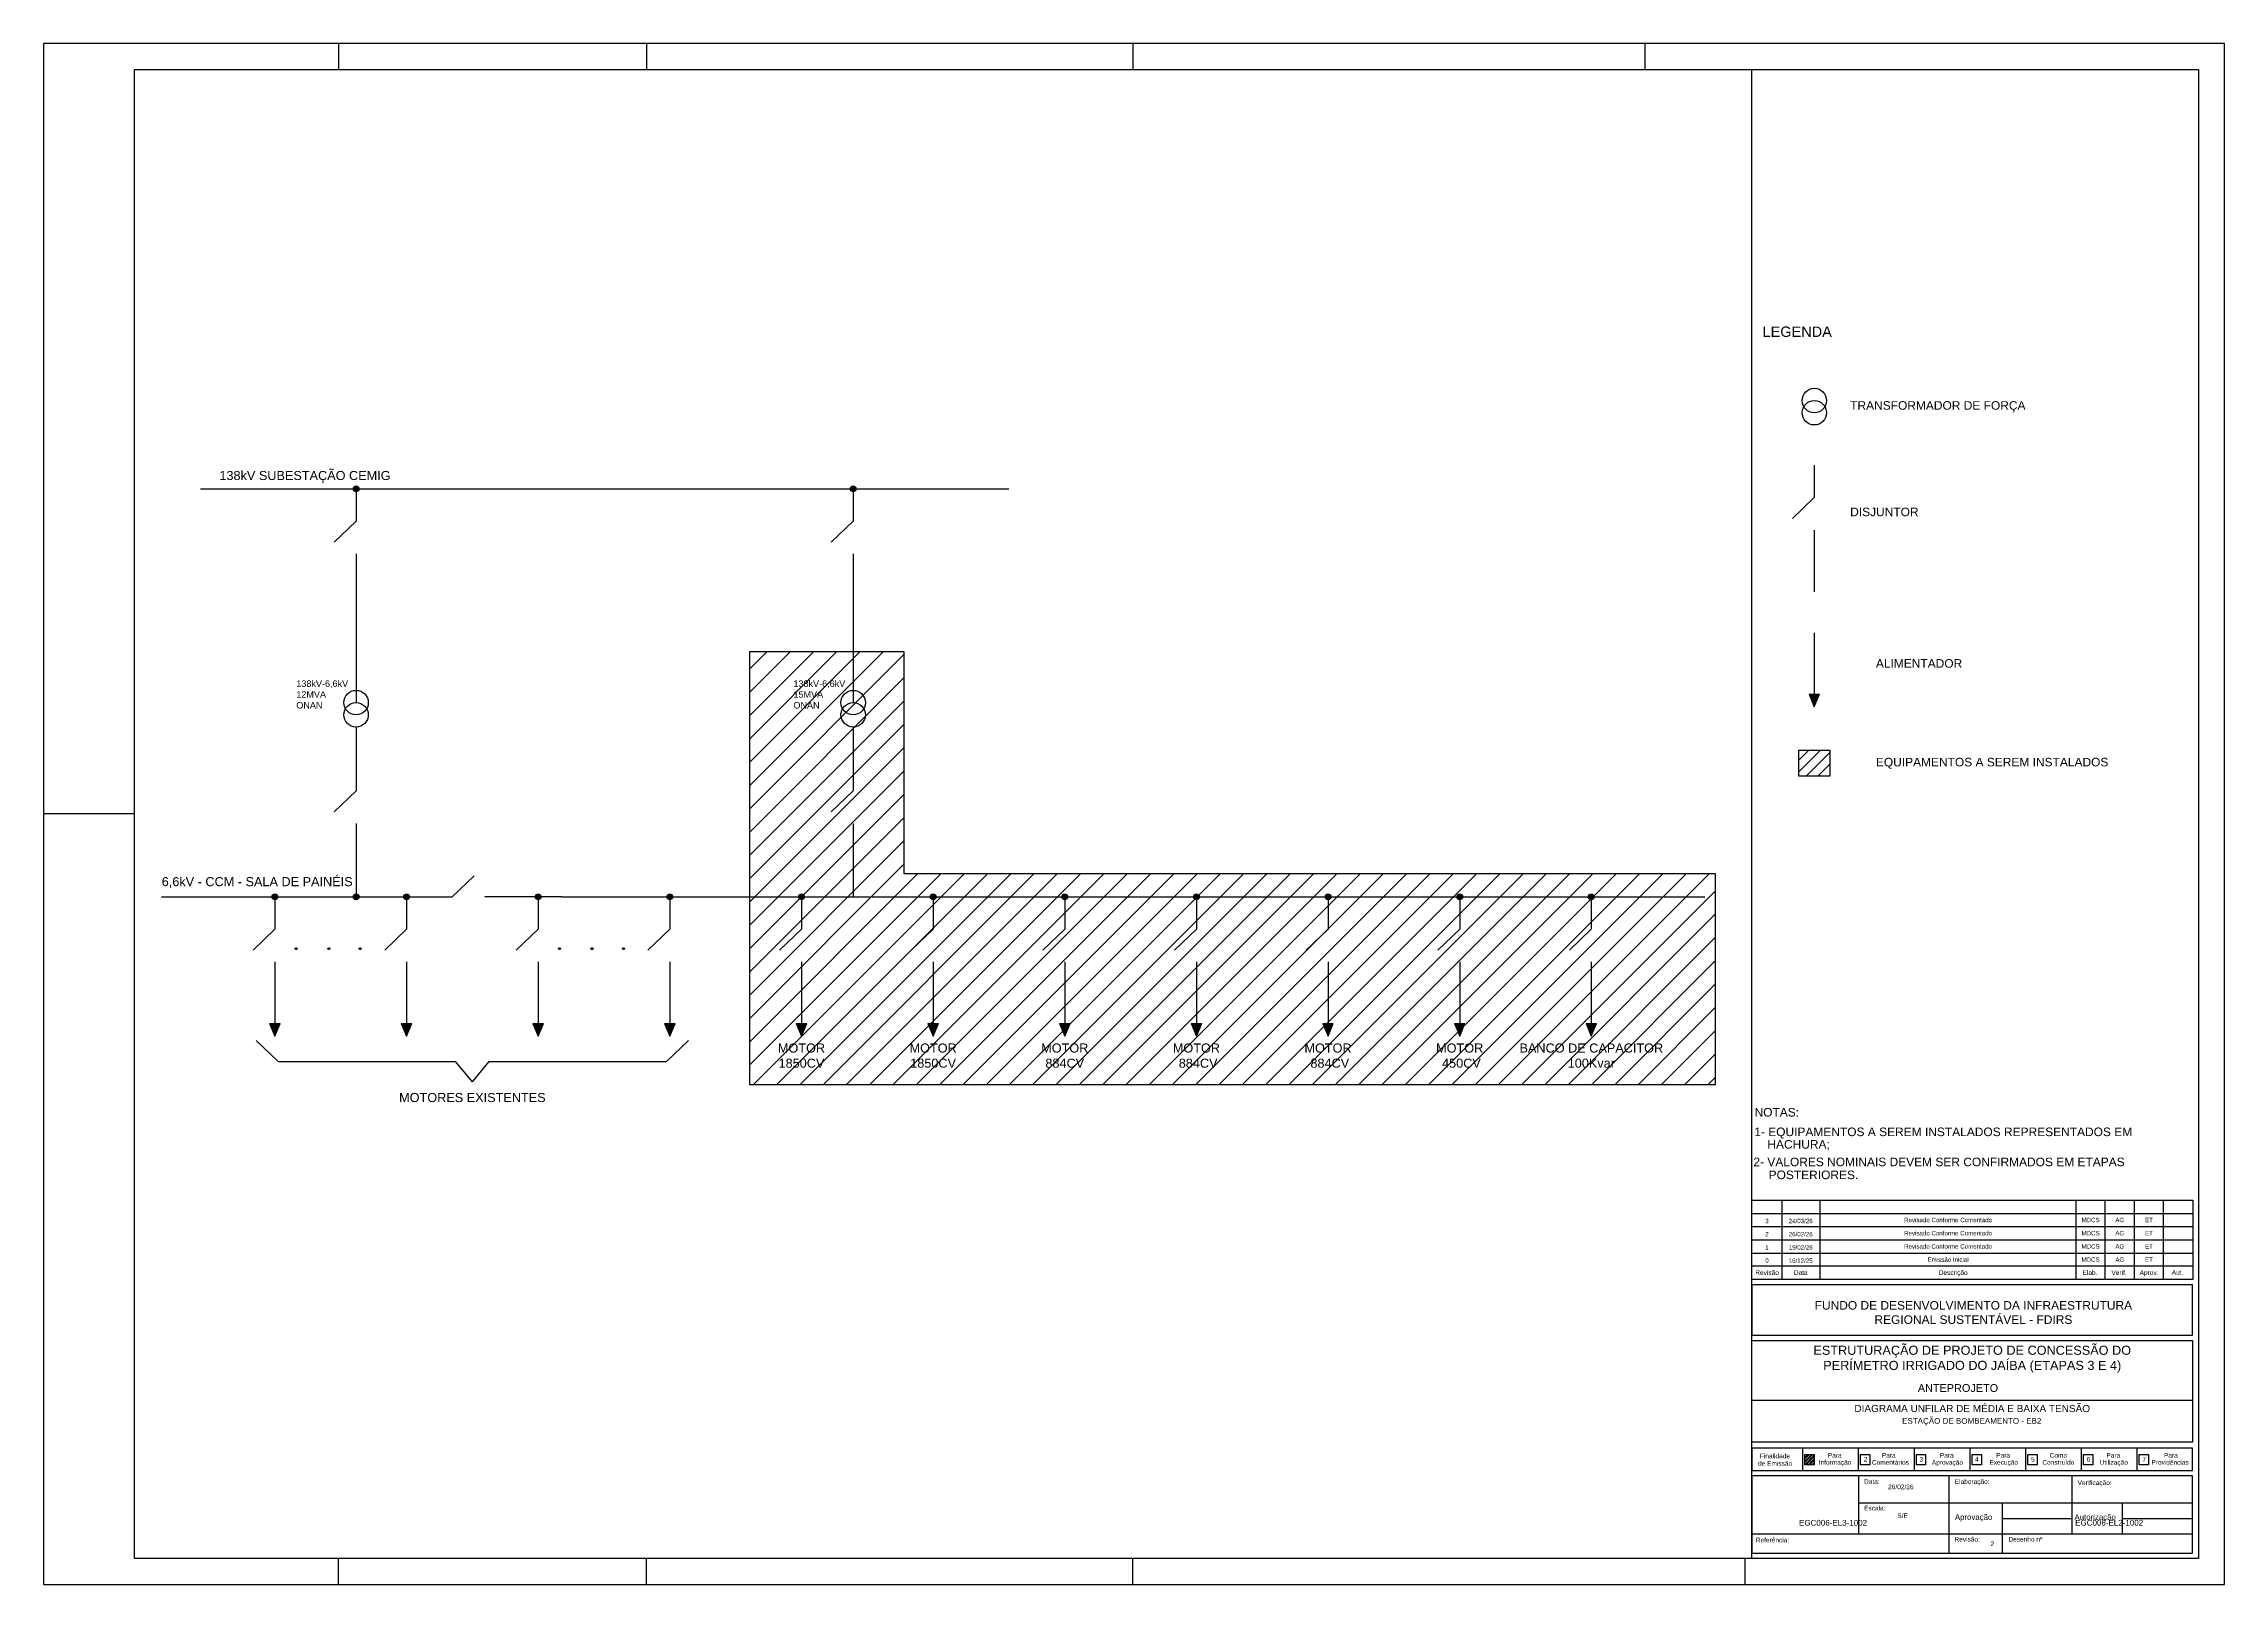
# Paper-space layout 'FL.1' of a CAD drawing. Header units: millimetres. Extents: x 0 to 841, y 0 to 594.
# The model-space entities are those that its viewports show. They can reach past a viewport. Long polylines and large blocks are cut down to what shows.
import ezdxf
from ezdxf.enums import TextEntityAlignment as Align

# ---------------------------------------------------------------- set-up
doc = ezdxf.new("R2010")
doc.units = ezdxf.units.MM
doc.layers.add('A-FORMATO', color=7, linetype='Continuous')
doc.styles.add('ARIAL', font='arial.ttf', dxfattribs={"height": 50})
doc.styles.get("Standard").update_dxf_attribs({"font": 'arial.ttf'})

# ---------------------------------------------------------------- blocks, each defined once
blk = doc.blocks.new('A$Cb07f540b')
h = blk.add_hatch(color=2)
h.dxf.hatch_style = 1
h.paths.add_polyline_path([(-160.18, -274.39), (-158.14, -279.27), (-156.11, -274.39)])
h = blk.add_hatch()
h.set_pattern_fill('ANSI31', color=252)
h.set_pattern_definition([(45, (-841, -594), (-2.245064, 2.245064), [])])
h.paths.add_polyline_path([(-164.14, -295.98), (-164.14, -305.98), (-152.14, -305.98), (-152.14, -295.98)])
for points in [[(-158.14, -250.7), (-158.14, -274.39)], [(-160.18, -274.39), (-156.11, -274.39)], [(-160.18, -274.39), (-158.14, -279.27), (-156.11, -274.39)]]:
    blk.add_lwpolyline(points)
at = {"color": 0}
blk.add_lwpolyline([(-164.14, -295.98), (-152.14, -295.98), (-152.14, -305.98), (-164.14, -305.98)], close=True, dxfattribs=at)
at = {"layer": 'A-FORMATO', "char_height": 3.3, "width": 135.9324, "attachment_point": 4, "style": 'ARIAL'}
for s, insert in [('ALIMENTADOR', (-134.39, -262.55)), ('EQUIPAMENTOS A SEREM INSTALADOS', (-134.39, -301.03))]:
    blk.add_mtext(s, dxfattribs=dict(at, insert=insert))

msp = doc.modelspace()

# ---------------------------------------------------------------- hatches: boundary and pattern name
h = msp.add_hatch(color=2)
h.dxf.hatch_style = 1
edge = h.paths.add_edge_path()
edge.add_arc((-6498.94, 9954.215), 55.631, 0, 360)
h = msp.add_hatch(color=2)
h.dxf.hatch_style = 1
edge = h.paths.add_edge_path()
edge.add_arc((3086.389, 9954.215), 55.631, 0, 360)
h = msp.add_hatch()
h.set_pattern_fill('ANSI31', color=252, scale=100)
h.paths.add_polyline_path([(19710.471, 2538.189), (19710.471, -1536.376), (1091.155, -1536.376), (1091.155, 6814.812), (4061.992, 6814.812), (4061.992, 2538.189)])
h = msp.add_hatch(color=2)
h.dxf.hatch_style = 1
edge = h.paths.add_edge_path()
edge.add_arc((-8063.878, 2085.923), 55.631, 0, 360)
h = msp.add_hatch(color=2)
h.dxf.hatch_style = 1
edge = h.paths.add_edge_path()
edge.add_arc((-6498.94, 2085.923), 55.631, 0, 360)
h = msp.add_hatch(color=2)
h.dxf.hatch_style = 1
edge = h.paths.add_edge_path()
edge.add_arc((-5525.555, 2085.923), 55.631, 0, 360)
h = msp.add_hatch(color=2)
h.dxf.hatch_style = 1
edge = h.paths.add_edge_path()
edge.add_arc((-2987.233, 2085.923), 55.631, 0, 360)
h = msp.add_hatch(color=2)
h.dxf.hatch_style = 1
edge = h.paths.add_edge_path()
edge.add_arc((-448.91, 2085.923), 55.631, 0, 360)
h = msp.add_hatch(color=2)
h.dxf.hatch_style = 1
edge = h.paths.add_edge_path()
edge.add_arc((2089.413, 2085.923), 55.631, 0, 360)
h = msp.add_hatch(color=2)
h.dxf.hatch_style = 1
edge = h.paths.add_edge_path()
edge.add_arc((4627.736, 2085.923), 55.631, 0, 360)
h = msp.add_hatch(color=2)
h.dxf.hatch_style = 1
edge = h.paths.add_edge_path()
edge.add_arc((7166.059, 2085.923), 55.631, 0, 360)
h = msp.add_hatch(color=2)
h.dxf.hatch_style = 1
edge = h.paths.add_edge_path()
edge.add_arc((9704.382, 2085.923), 55.631, 0, 360)
h = msp.add_hatch(color=2)
h.dxf.hatch_style = 1
edge = h.paths.add_edge_path()
edge.add_arc((12242.705, 2085.923), 55.631, 0, 360)
h = msp.add_hatch(color=2)
h.dxf.hatch_style = 1
edge = h.paths.add_edge_path()
edge.add_arc((14781.027, 2085.923), 55.631, 0, 360)
h = msp.add_hatch(color=2)
h.dxf.hatch_style = 1
edge = h.paths.add_edge_path()
edge.add_arc((17319.35, 2085.923), 55.631, 0, 360)
h = msp.add_hatch(color=2)
h.dxf.hatch_style = 1
edge = h.paths.add_edge_path()
edge.add_arc((-7651.471, 1087.754), 18.888, 0, 360)
h = msp.add_hatch(color=2)
h.dxf.hatch_style = 1
edge = h.paths.add_edge_path()
edge.add_arc((-7026.186, 1087.754), 18.888, 0, 360)
h = msp.add_hatch(color=2)
h.dxf.hatch_style = 1
edge = h.paths.add_edge_path()
edge.add_arc((-6420.097, 1087.754), 18.888, 0, 360)
h = msp.add_hatch(color=2)
h.dxf.hatch_style = 1
edge = h.paths.add_edge_path()
edge.add_arc((-2574.826, 1087.754), 18.888, 0, 360)
h = msp.add_hatch(color=2)
h.dxf.hatch_style = 1
edge = h.paths.add_edge_path()
edge.add_arc((-1949.54, 1087.754), 18.888, 0, 360)
h = msp.add_hatch(color=2)
h.dxf.hatch_style = 1
edge = h.paths.add_edge_path()
edge.add_arc((-1343.451, 1087.754), 18.888, 0, 360)
h = msp.add_hatch(color=2)
h.dxf.hatch_style = 1
h.paths.add_polyline_path([(-8165.744, -352.018), (-8063.878, -596.056), (-7962.013, -352.018)])
h = msp.add_hatch(color=2)
h.dxf.hatch_style = 1
h.paths.add_polyline_path([(-5627.421, -352.018), (-5525.555, -596.056), (-5423.69, -352.018)])
h = msp.add_hatch(color=2)
h.dxf.hatch_style = 1
h.paths.add_polyline_path([(-3089.098, -352.018), (-2987.233, -596.056), (-2885.367, -352.018)])
h = msp.add_hatch(color=2)
h.dxf.hatch_style = 1
h.paths.add_polyline_path([(-550.775, -352.018), (-448.91, -596.056), (-347.044, -352.018)])
h = msp.add_hatch(color=2)
h.dxf.hatch_style = 1
h.paths.add_polyline_path([(1987.548, -352.018), (2089.413, -596.056), (2191.279, -352.018)])
h = msp.add_hatch(color=2)
h.dxf.hatch_style = 1
h.paths.add_polyline_path([(4525.871, -352.018), (4627.736, -596.056), (4729.601, -352.018)])
h = msp.add_hatch(color=2)
h.dxf.hatch_style = 1
h.paths.add_polyline_path([(7064.194, -352.018), (7166.059, -596.056), (7267.924, -352.018)])
h = msp.add_hatch(color=2)
h.dxf.hatch_style = 1
h.paths.add_polyline_path([(9602.516, -352.018), (9704.382, -596.056), (9806.247, -352.018)])
h = msp.add_hatch(color=2)
h.dxf.hatch_style = 1
h.paths.add_polyline_path([(12140.839, -352.018), (12242.705, -596.056), (12344.57, -352.018)])
h = msp.add_hatch(color=2)
h.dxf.hatch_style = 1
h.paths.add_polyline_path([(14679.162, -352.018), (14781.027, -596.056), (14882.893, -352.018)])
h = msp.add_hatch(color=2)
h.dxf.hatch_style = 1
h.paths.add_polyline_path([(17217.485, -352.018), (17319.35, -596.056), (17421.216, -352.018)])

# ---------------------------------------------------------------- linework, layer by layer
for points in [[(-9498.437, 9954.215), (6085.886, 9954.215)], [(-6498.94, 9954.215), (-6498.94, 9331.701), (-6920.664, 8926.22)], [(3086.389, 9954.215), (3086.389, 9331.701), (2664.666, 8926.22)], [(-6498.94, 8700.915), (-6498.94, 7516.274)], [(3086.389, 8700.915), (3086.389, 7516.274)], [(-6498.94, 7516.274), (-6498.94, 5831.632)], [(3086.389, 7516.274), (3086.389, 5831.632)], [(-6498.94, 5360.494), (-6498.94, 4132.145)], [(3086.389, 5360.494), (3086.389, 4132.145)], [(-6498.94, 4132.145), (-6498.94, 4132.145), (-6920.664, 3726.663)], [(3086.389, 4132.145), (3086.389, 4132.145), (2664.666, 3726.663)], [(-6498.94, 3501.358), (-6498.94, 2085.923)], [(3086.389, 3501.358), (3086.389, 2085.923)], [(-6498.94, 2141.555), (-6498.94, 2085.923)], [(-4223.922, 2491.405), (-4223.922, 2491.405), (-4645.646, 2085.923)], [(-10249.747, 2085.923), (-4645.646, 2085.923)], [(-8063.878, 2085.923), (-8063.878, 1463.409), (-8485.602, 1057.928)], [(-5525.555, 2085.923), (-5525.555, 1463.409), (-5947.279, 1057.928)], [(-2531.695, 2085.923), (-4014.859, 2085.923)], [(-2987.233, 2085.923), (-2987.233, 1463.409), (-3408.956, 1057.928)], [(-2531.695, 2085.923), (19505.22, 2085.923)], [(-448.91, 2085.923), (-448.91, 1463.409), (-870.633, 1057.928)], [(2089.413, 2085.923), (2089.413, 1463.409), (1667.689, 1057.928)], [(4627.736, 2085.923), (4627.736, 1463.409), (4206.012, 1057.928)], [(7166.059, 2085.923), (7166.059, 1463.409), (6744.335, 1057.928)], [(9704.382, 2085.923), (9704.382, 1463.409), (9282.658, 1057.928)], [(12242.705, 2085.923), (12242.705, 1463.409), (11820.981, 1057.928)], [(14781.027, 2085.923), (14781.027, 1463.409), (14359.304, 1057.928)], [(17319.35, 2085.923), (17319.35, 1463.409), (16897.627, 1057.928)], [(-7651.471, 1106.642), (-7651.471, 1087.754)], [(-7026.186, 1106.642), (-7026.186, 1087.754)], [(-6420.097, 1106.642), (-6420.097, 1087.754)], [(-2574.826, 1106.642), (-2574.826, 1087.754)], [(-1949.54, 1106.642), (-1949.54, 1087.754)], [(-1343.451, 1106.642), (-1343.451, 1087.754)], [(-8063.878, 832.623), (-8063.878, -352.018)], [(-5525.555, 832.623), (-5525.555, -352.018)], [(-2987.233, 832.623), (-2987.233, -352.018)], [(-448.91, 832.623), (-448.91, -352.018)], [(2089.413, 832.623), (2089.413, -352.018)], [(4627.736, 832.623), (4627.736, -352.018)], [(7166.059, 832.623), (7166.059, -352.018)], [(9704.382, 832.623), (9704.382, -352.018)], [(12242.705, 832.623), (12242.705, -352.018)], [(14781.027, 832.623), (14781.027, -352.018)], [(17319.35, 832.623), (17319.35, -352.018)], [(-8165.744, -352.018), (-7962.013, -352.018)], [(-8165.744, -352.018), (-8063.878, -596.056), (-7962.013, -352.018)], [(-5627.421, -352.018), (-5423.69, -352.018)], [(-5627.421, -352.018), (-5525.555, -596.056), (-5423.69, -352.018)], [(-3089.098, -352.018), (-2885.367, -352.018)], [(-3089.098, -352.018), (-2987.233, -596.056), (-2885.367, -352.018)], [(-550.775, -352.018), (-347.044, -352.018)], [(-550.775, -352.018), (-448.91, -596.056), (-347.044, -352.018)], [(1987.548, -352.018), (2191.279, -352.018)], [(1987.548, -352.018), (2089.413, -596.056), (2191.279, -352.018)], [(4525.871, -352.018), (4729.601, -352.018)], [(4525.871, -352.018), (4627.736, -596.056), (4729.601, -352.018)], [(7064.194, -352.018), (7267.924, -352.018)], [(7064.194, -352.018), (7166.059, -596.056), (7267.924, -352.018)], [(9602.516, -352.018), (9806.247, -352.018)], [(9602.516, -352.018), (9704.382, -596.056), (9806.247, -352.018)], [(12140.839, -352.018), (12344.57, -352.018)], [(12140.839, -352.018), (12242.705, -596.056), (12344.57, -352.018)], [(14679.162, -352.018), (14882.893, -352.018)], [(14679.162, -352.018), (14781.027, -596.056), (14882.893, -352.018)], [(17217.485, -352.018), (17421.216, -352.018)], [(17217.485, -352.018), (17319.35, -596.056), (17421.216, -352.018)]]:
    msp.add_lwpolyline(points)
at = {"color": 252}
msp.add_lwpolyline([(19710.471, 2538.189), (19710.471, -1536.376), (1091.155, -1536.376), (1091.155, 6814.812), (4061.992, 6814.812), (4061.992, 2538.189)], close=True, dxfattribs=at)
at = {"color": 1}
for points in [[(-8423.244, -680.84), (-8423.244, -680.84), (-8001.521, -1086.321)], [(-89.544, -680.84), (-89.544, -680.84), (-511.267, -1086.321)], [(-8001.521, -1086.321), (-4582.596, -1086.321)], [(-4256.394, -1479.666), (-4582.596, -1086.321)], [(-4256.394, -1479.666), (-3930.192, -1086.321)], [(-3930.192, -1086.321), (-511.267, -1086.321)]]:
    msp.add_lwpolyline(points, dxfattribs=at)
at = {"color": 2}
for centre, radius in [((-6498.94, 9954.215), 55.631), ((3086.389, 9954.215), 55.631), ((-8063.878, 2085.923), 55.631), ((-6498.94, 2085.923), 55.631), ((-5525.555, 2085.923), 55.631), ((-2987.233, 2085.923), 55.631), ((-448.91, 2085.923), 55.631), ((2089.413, 2085.923), 55.631), ((4627.736, 2085.923), 55.631), ((7166.059, 2085.923), 55.631), ((9704.382, 2085.923), 55.631), ((12242.705, 2085.923), 55.631), ((14781.027, 2085.923), 55.631), ((17319.35, 2085.923), 55.631), ((-7651.471, 1087.754), 18.888), ((-7026.186, 1087.754), 18.888), ((-6420.097, 1087.754), 18.888), ((-2574.826, 1087.754), 18.888), ((-1949.54, 1087.754), 18.888), ((-1343.451, 1087.754), 18.888)]:
    msp.add_circle(centre, radius, dxfattribs=at)
at = {"color": 3}
for centre in [(-6498.94, 5831.632), (3086.389, 5831.632), (-6498.94, 5596.063), (3086.389, 5596.063)]:
    msp.add_circle(centre, 235.569, dxfattribs=at)

# ---------------------------------------------------------------- texts
at = {"color": 2}
for s, insert, char_height, attachment_point in [('138kV SUBESTAÇÃO CEMIG ', (-9134.377, 10296.114), 175, 1), ('138kV-6,6kV\\P12MVA\\PONAN', (-7651.269, 6259.203), 125, 1), ('138kV-6,6kV\\P15MVA\\PONAN', (1934.061, 6259.203), 125, 1), ('6,6kV - CCM - SALA DE PAINÉIS', (-10246.468, 2467.649), 175, 1), ('MOTOR \\P1850CV', (2089.413, -974.6), 175, 5), ('MOTOR \\P1850CV', (4627.736, -974.6), 175, 5), ('MOTOR \\P884CV', (7166.059, -974.6), 175, 5), ('MOTOR \\P 884CV', (9704.382, -974.6), 175, 5), ('MOTOR \\P 884CV', (12242.705, -974.6), 175, 5), ('MOTOR \\P 450CV', (14781.027, -974.6), 175, 5), ('BANCO DE CAPACITOR\\P100Kvar', (17319.35, -974.6), 175, 5), ('MOTORES EXISTENTES', (-4256.394, -1782.713), 175, 5)]:
    msp.add_mtext(s, dxfattribs=dict(at, insert=insert, char_height=char_height, attachment_point=attachment_point))

psp = doc.layouts.new('FL.1')

# ---------------------------------------------------------------- hatches: boundary and pattern name
at = {"layer": 'A-FORMATO'}
h = psp.add_hatch(dxfattribs=at)
h.set_pattern_fill('ANSI32', color=256, scale=0.1)
h.paths.add_polyline_path([(679.24, 50.13), (682.82, 50.13), (682.82, 46.13), (679.24, 46.13)])

# ---------------------------------------------------------------- linework, layer by layer
for points in [[(682.86, 431.47), (682.86, 419.02), (674.42, 410.91)], [(682.86, 406.4), (682.86, 382.71)]]:
    psp.add_lwpolyline(points)
at = {"color": 3}
for centre in [(682.86, 456.4), (682.86, 451.69)]:
    psp.add_circle(centre, 4.71, dxfattribs=at)
at = {"layer": 'A-FORMATO', "color": 1}
for p, q in [((113.75, 594), (113.75, 584)), ((232.5, 594), (232.5, 584)), ((420, 594), (420, 584)), ((617.5, 594), (617.5, 584)), ((658.76, 10), (658.76, 584)), ((35, 297), (0, 297)), ((658.81, 143.03), (828.79, 143.03)), ((670.41, 117.56), (670.41, 148.12)), ((685.1, 117.56), (685.1, 148.12)), ((783.79, 117.56), (783.79, 148.12)), ((795.04, 117.56), (795.04, 148.12)), ((806.29, 117.56), (806.29, 148.12)), ((817.54, 117.56), (817.54, 148.12)), ((658.81, 137.94), (828.79, 137.94)), ((658.81, 132.84), (828.79, 132.84)), ((658.81, 127.75), (828.79, 127.75)), ((828.79, 122.66), (658.81, 122.66)), ((678.34, 52.56), (678.34, 43.93)), ((699.83, 52.56), (699.83, 43.93)), ((721.32, 52.56), (721.32, 43.93)), ((742.8, 52.56), (742.8, 43.93)), ((764.29, 52.56), (764.29, 43.93)), ((785.78, 52.56), (785.78, 43.93)), ((807.27, 52.56), (807.27, 43.93)), ((699.86, 41.87), (699.86, 19.49)), ((734.82, 12.07), (734.82, 41.87)), ((782.15, 41.87), (782.15, 19.49)), ((699.86, 31.4), (828.76, 31.4)), ((755.28, 31.4), (755.28, 12.07)), ((755.28, 25.45), (782.15, 25.45)), ((801.77, 19.49), (801.77, 31.4)), ((801.77, 25.45), (828.76, 25.45)), ((113.75, 0.01), (113.75, 10.01)), ((232.5, 0), (232.5, 10)), ((420, 0), (420, 10)), ((656, 10), (656, 0))]:
    psp.add_line(p, q, dxfattribs=at)
at = {"layer": 'A-FORMATO', "color": 2}
psp.add_line((658.76, 71.04), (828.76, 71.04), dxfattribs=at)
at = {"layer": 'A-FORMATO', "color": 1}
psp.add_lwpolyline([(841, 0), (841, 594), (0, 594), (0, 0)], close=True, dxfattribs=at)
at = {"layer": 'A-FORMATO', "color": 5}
psp.add_lwpolyline([(35, 10), (35, 584), (831, 584), (831, 10), (35, 10)], dxfattribs=at)
at = {"layer": 'A-FORMATO', "color": 4}
for points in [[(828.79, 148.12), (828.79, 117.56), (658.81, 117.56), (658.81, 148.12)], [(658.76, 96.13), (828.76, 96.13), (828.76, 115.48), (658.76, 115.48)], [(658.76, 54.87), (658.76, 94.04), (828.76, 94.04), (828.76, 54.87)], [(658.76, 43.93), (828.76, 43.93), (828.76, 52.56), (658.76, 52.56)], [(658.76, 12.07), (828.76, 12.07), (828.76, 41.87), (658.76, 41.87)]]:
    psp.add_lwpolyline(points, close=True, dxfattribs=at)
at = {"layer": 'A-FORMATO'}
for points in [[(679.24, 50.13), (682.82, 50.13), (682.82, 46.13), (679.24, 46.13)], [(700.72, 50.13), (704.31, 50.13), (704.31, 46.13), (700.72, 46.13)], [(722.21, 50.13), (725.79, 50.13), (725.79, 46.13), (722.21, 46.13)], [(743.7, 50.13), (747.28, 50.13), (747.28, 46.13), (743.7, 46.13)], [(765.19, 50.13), (768.77, 50.13), (768.77, 46.13), (765.19, 46.13)], [(786.68, 50.13), (790.26, 50.13), (790.26, 46.13), (786.68, 46.13)], [(808.16, 50.13), (811.75, 50.13), (811.75, 46.13), (808.16, 46.13)]]:
    psp.add_lwpolyline(points, close=True, dxfattribs=at)
at = {"layer": 'A-FORMATO', "color": 2}
psp.add_lwpolyline([(658.76, 19.49), (828.76, 19.49)], dxfattribs=at)

# ---------------------------------------------------------------- block references
psp.add_blockref('A$Cb07f540b', (841, 617.58))

# ---------------------------------------------------------------- texts
at = {"layer": 'A-FORMATO', "style": 'ARIAL'}
for s, p in [('3', (663.95, 139.25)), ('2', (663.95, 134.16)), ('1', (663.95, 129.06)), ('0', (663.95, 123.97))]:
    psp.add_text(s, height=1.7, dxfattribs=at).set_placement(p)
for s, p in [('24/03/26', (677.61, 140.1)), ('26/02/26', (677.61, 135.01)), ('Revisado Conforme Comentado', (734.44, 140.48)), ('Revisado Conforme Comentado', (734.44, 135.39)), ('MDCS', (789.41, 140.48)), ('MDCS', (789.41, 135.39)), ('AG', (800.66, 140.48)), ('AG', (800.66, 135.39)), ('ET', (811.91, 140.48)), ('ET', (811.91, 135.39)), ('19/02/26', (677.61, 129.91)), ('Revisado Conforme Comentado', (734.44, 130.3)), ('MDCS', (789.41, 130.3)), ('AG', (800.66, 130.3)), ('ET', (811.91, 130.3)), ('16/12/25', (677.61, 124.82)), ('Emissão Inicial', (734.44, 125.2)), ('MDCS', (789.41, 125.2)), ('AG', (800.66, 125.2)), ('ET', (811.91, 125.2))]:
    psp.add_text(s, height=1.7, dxfattribs=at).set_placement(p, align=Align.MIDDLE_CENTER)
at = {"layer": 'A-FORMATO', "color": 7, "style": 'ARIAL'}
for s, height, p in [('Revisão', 1.8, (660.1, 119.31)), ('Data', 1.8, (674.96, 119.31)), ('Descrição', 1.8, (730.84, 119.31)), ('Elab.', 1.8, (786.32, 119.31)), ('Verif.', 1.8, (797.44, 119.31)), ('Aprov.', 1.8, (808.32, 119.31)), ('Aut.', 1.8, (820.7, 119.42)), ('Finalidade ', 1.8, (661.87, 48.61)), ('Para', 1.8, (688.08, 48.83)), ('Para', 1.8, (708.92, 48.83)), ('Para', 1.8, (731.3, 48.83)), ('Para', 1.8, (753.02, 48.83)), ('Como', 1.8, (773.63, 48.83)), ('Para', 1.8, (795.51, 48.83)), ('Para', 1.8, (817.72, 48.83)), ('de Emissão', 1.8, (661.15, 45.73)), ('1', 1.8, (680.53, 47.32)), ('Informação', 1.8, (684.58, 46.13)), ('2', 1.8, (701.94, 47.32)), ('Comentários', 1.8, (705.08, 46.13)), ('3', 1.8, (723.43, 47.32)), ('Aprovação', 1.8, (728.17, 46.13)), ('4', 1.8, (744.85, 47.32)), ('Execução', 1.8, (750.4, 46.13)), ('5', 1.8, (766.44, 47.32)), ('Construído', 1.8, (770.82, 46.13)), ('6', 1.8, (787.9, 47.32)), ('Utilização', 1.8, (792.89, 46.13)), ('7', 1.8, (809.38, 47.32)), ('Providências', 1.8, (812.85, 46.13)), ('Data:', 1.8, (702.05, 38.77)), ('26/02/26', 1.8, (711.33, 36.69)), ('Elaboração:', 1.8, (737.02, 38.75)), ('Verificação:', 1.8, (784.4, 38.28)), ('Escala:', 1.8, (702.05, 28.51)), ('S/E', 1.8, (714.85, 25.57)), ('Aprovação', 2.16, (737.08, 24.88)), ('Autorização', 2.16, (783.19, 24.87)), ('Referência:  ', 1.8, (660.3, 16.19)), ('Revisão:', 1.8, (736.92, 16.5)), ('Desenho nº', 1.8, (757.72, 16.49)), ('2', 1.8, (750.81, 14.74))]:
    psp.add_text(s, height=height, dxfattribs=at).set_placement(p)
at = {"layer": 'A-FORMATO', "color": 2, "insert": (662.91, 484.93), "char_height": 4, "width": 135.9324, "attachment_point": 1, "style": 'ARIAL'}
psp.add_mtext('LEGENDA ', dxfattribs=at)
at = {"layer": 'A-FORMATO', "style": 'ARIAL'}
for s, insert, char_height, width, attachment_point in [('TRANSFORMADOR DE FORÇA', (696.69, 454), 3.3, 135.9324, 4), ('DISJUNTOR', (696.69, 413.44), 3.3, 135.9324, 4), ('NOTAS:', (668.39, 182), 3.3, 135.9324, 5), ('1- EQUIPAMENTOS A SEREM INSTALADOS REPRESENTADOS EM ', (732.57, 174.01), 3.3, 171.9705, 5), ('HACHURA;', (676.79, 169.33), 3.3, 171.9705, 5), ('2- VALORES NOMINAIS DEVEM SER CONFIRMADOS EM ETAPAS ', (730.96, 162.84), 3.3, 176.2294, 5), ('POSTERIORES.', (682.53, 157.85), 3.3, 176.2294, 5), ('FUNDO DE DESENVOLVIMENTO DA INFRAESTRUTURA REGIONAL SUSTENTÁVEL - FDIRS', (744.21, 104.8), 3.3, 135.9324, 5), ('ESTRUTURAÇÃO DE PROJETO DE CONCESSÃO DO PERÍMETRO IRRIGADO DO JAÍBA (ETAPAS 3 E 4)', (743.76, 92.01), 3.5, 140.8887, 2), ('\\pxqc;ANTEPROJETO', (738.27, 75.68), 3, 23.8671, 5), ('{\\H0.1624x;DIAGRAMA UNFILAR DE MÉDIA E BAIXA TENSÃO}', (743.76, 69.19), 17.0049, 104.1662, 2), ('{\\H0.1624x;ESTAÇÃO DE BOMBEAMENTO - EB2}', (743.57, 64.12), 13.6039, 112.9534, 2), ('{\\H0.1624x; EGC006-EL3-1002}', (690.09, 24.86), 13.6039, 24.813, 2), ('{\\H0.1624x; EGC006-EL2-1002}', (796.57, 24.86), 13.6039, 24.813, 2)]:
    psp.add_mtext(s, dxfattribs=dict(at, insert=insert, char_height=char_height, width=width, attachment_point=attachment_point))

# ---------------------------------------------------------------- viewports
at = {"layer": '0'}
psp.add_viewport(center=(420.5, 297), size=(841, 594), view_center_point=(8501.126, 3683.848), view_height=29700.00003, dxfattribs=at)

doc.saveas('drawing.dxf')
